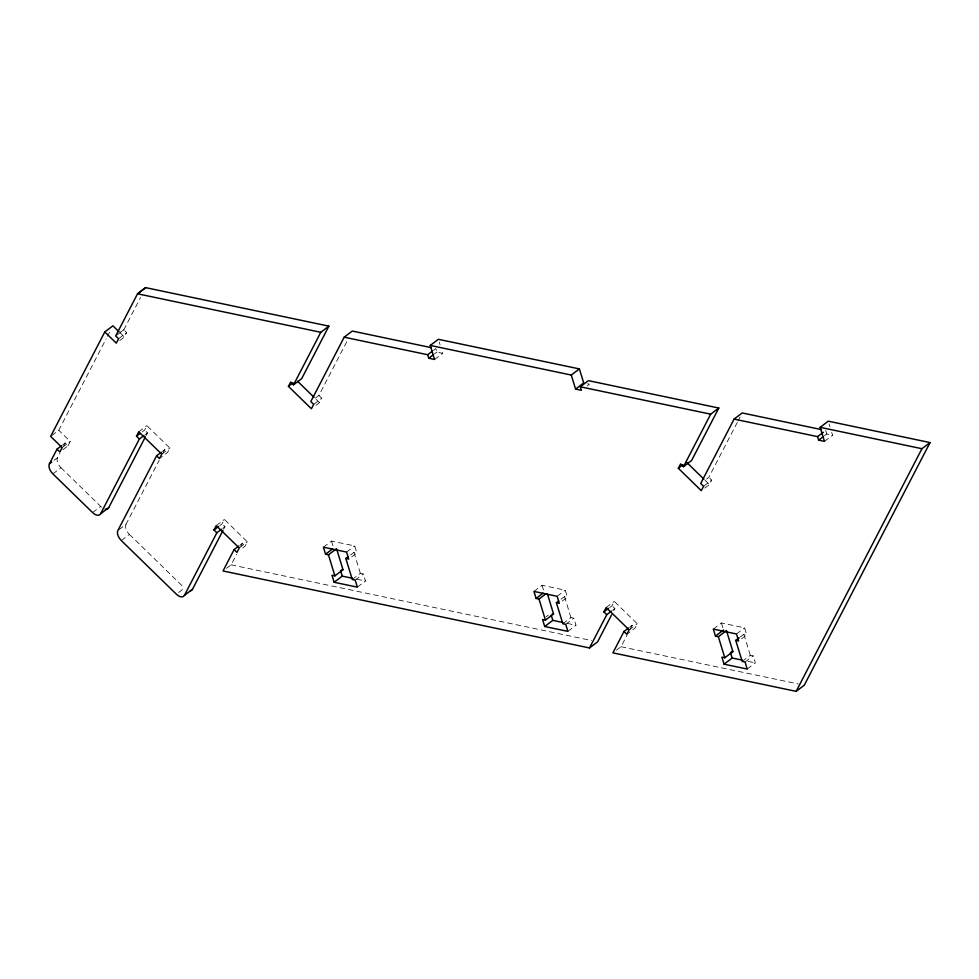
<?xml version="1.0" encoding="UTF-8"?>
<svg xmlns="http://www.w3.org/2000/svg" width="979" height="979" viewBox="0 0 979 979"><rect width="100%" height="100%" fill="white"/><g stroke="black" fill="none" stroke-linecap="round" stroke-linejoin="round"><path stroke-width="0.73" stroke-dasharray="4.89 3.67" d="M51.801 435.52L58.752 430.258L106.136 338.869M107.482 336.25L109.513 332.334M54.016 460.35L57.492 457.719L59.866 453.13M63.672 445.8L65.091 443.059L67.967 445.861L61.016 451.123M116.844 335.075L123.795 329.813L140.523 297.543M67.967 445.861L70.243 441.456L58.752 430.258M119.756 340.508L124.394 337.009L126.67 332.603L123.795 329.813M142.285 431.812L144.598 430.062L146.887 425.669L169.869 448.052L167.58 452.457L160.629 457.719M146.091 435.533L147.474 432.865L144.598 430.062M119.01 529.688L125.961 524.426L159.173 460.338M162.636 453.656L164.717 449.655L167.58 452.457M219.773 525.613L222.086 523.863L224.375 519.457L247.357 541.852L245.068 546.245L241.593 548.876M223.616 529.272L224.962 526.653L222.086 523.863M226.492 568.334L231.117 564.822L236.661 554.138M240.81 546.123L242.205 543.455L245.068 546.245M315.446 398.061L318.921 395.43L347.423 340.447M316.046 405.257L319.521 402.626L321.797 398.233L318.921 395.43M609.672 607.518L611.997 605.756L614.274 601.363L637.256 623.758L634.979 628.151L628.016 633.413M613.784 610.639L614.861 608.559L611.997 605.756M616.391 650.227L621.029 646.715L627.258 634.698M630.023 629.362L632.104 625.348L634.979 628.151M706.508 479.086L708.82 477.336L737.334 422.341M738.019 421.007L740.112 416.981M704.782 488.044L709.42 484.532L711.696 480.126L708.82 477.336M120.368 332.346L123.843 329.715M118.557 338.746L126.67 332.603M62.778 444.809L65.091 443.059M62.142 447.599L70.243 441.456M52.854 473.848L60.967 467.717A8.211 4.626 52.9 0 1 57.492 457.719M138.773 431.8L146.887 425.669M145.161 434.615L147.474 432.865M162.392 451.405L164.717 449.655M161.755 454.195L169.869 448.052M92.589 512.568L100.702 506.424A8.211 4.626 52.9 0 0 101.583 507.208M121.31 540.555L129.424 534.412A8.211 4.626 52.9 0 1 125.961 524.426M313.684 404.376L321.797 398.233M433.489 350.347L435.802 348.597L436.879 352.097L442.667 353.321L441.81 350.519M434.566 353.86L436.879 352.097M434.566 359.464L442.667 353.321M216.261 525.601L224.375 519.457M222.649 528.415L224.962 526.653M239.879 545.205L242.205 543.455M178.692 592.454L184.48 588.061A8.211 4.626 52.9 0 0 184.921 588.465M239.243 547.995L247.357 541.852M323.4 547.2L331.514 541.069L354.692 545.927L356.846 552.951L348.732 559.082M346.578 552.07L354.692 545.927M350.47 554.971L353.945 552.34L356.846 552.951M587.167 385.91L589.48 384.16L585.136 383.242M352.281 579.519L360.394 573.376L363.295 573.988L365.448 581L357.335 587.143M355.181 580.131L363.295 573.988M533.959 591.426L542.072 585.295L565.25 590.166L567.404 597.178L559.29 603.321M557.137 596.297L565.25 590.166M703.583 486.269L711.696 480.126M561.028 599.197L564.504 596.566L567.404 597.178M546.037 616.856L548.35 615.106M562.839 623.745L570.953 617.602L573.853 618.214L575.995 625.226L567.893 631.369M565.74 624.357L573.853 618.214M824.465 435.753L826.778 434.003L832.578 435.214L831.709 432.412M824.465 441.358L832.578 435.214M606.16 607.506L614.274 601.363M612.548 610.309L614.861 608.559M629.778 627.111L632.104 625.348M629.142 629.889L637.256 623.758M713.299 629.105L721.413 622.962L744.591 627.833L746.744 634.845L738.631 640.988M736.489 633.976L744.591 627.833M740.369 636.864L743.844 634.233L746.744 634.845M742.192 661.425L750.306 655.281L753.194 655.893L755.347 662.905L747.234 669.049M745.092 662.024L753.194 655.893M356.748 579.176L365.448 581M567.306 623.403L575.995 625.226M748.103 661.376L755.347 662.905M231.117 564.822L591.646 640.547M621.029 646.715L798.313 683.966M705.039 480.261L709.42 484.532M316.229 399.432L319.521 402.626M120.209 332.933L124.394 337.009M60.967 467.717L100.702 506.424M129.424 534.412L184.48 588.061M829.127 423.993L829.996 426.807M825.701 430.491L826.778 434.003M743.844 634.233L750.306 655.281M721.413 622.962L723.297 629.105M564.504 596.566L570.953 617.602M542.072 585.295L543.81 590.986M439.228 342.099L440.097 344.902M353.945 552.34L360.394 573.376M331.514 541.069L333.398 547.2"/><path stroke-width="1.47" d="M119.169 331.918L112.903 325.811L104.79 331.954L50.651 436.401L62.142 447.599L59.854 451.992L56.99 449.202L61.616 445.69M145.406 436.867L108.718 507.624L100.617 513.767A8.211 4.626 52.9 0 1 92.589 512.568L52.854 473.848A8.211 4.626 52.9 0 1 49.391 463.862L56.99 449.202M431.323 347.655L352.293 331.049L344.18 337.192L310.82 401.574L313.684 404.376L311.408 408.769L288.426 386.375L290.702 381.981L293.578 384.784L301.691 378.64L328.895 326.142L145.651 287.642L137.513 293.835L115.693 335.944L118.557 338.746L116.281 343.152L104.79 331.954M100.617 513.767L139.361 439.008L136.497 436.206L138.773 431.8L161.755 454.195L159.479 458.6L156.603 455.798L161.241 452.286M156.603 455.798L117.847 530.557A8.211 4.626 52.9 0 0 121.31 540.555L176.379 594.204A8.211 4.626 52.9 0 0 184.395 595.403L192.508 589.26L222.931 530.569M184.395 595.403L216.848 532.796L213.985 529.994L216.261 525.601L239.243 547.995L236.967 552.389L234.091 549.598L238.729 546.086M293.578 384.784L320.794 332.285L328.895 326.142M234.091 549.598L223.016 570.965L589.517 647.951L597.631 641.808L611.63 614.788M589.517 647.951L606.76 614.702L603.884 611.899L606.16 607.506L629.142 629.889L626.866 634.294L623.99 631.492L628.628 627.98M821.234 429.561L742.192 412.954L734.091 419.098L700.719 483.467L703.583 486.269L701.307 490.675L678.325 468.28L680.601 463.875L683.477 466.677L691.59 460.534L718.806 408.035L588.403 380.647L580.29 386.791L581.367 390.303L575.579 389.079L571.271 375.055L430.258 345.428L434.566 359.464L428.765 358.241L427.688 354.741L344.18 337.192M683.477 466.677L710.693 414.178L718.806 408.035M623.99 631.492L612.915 652.858L796.172 691.358L804.273 685.214L930.05 442.569L828.271 421.19L820.157 427.333L824.465 441.358L818.664 440.146L817.587 436.634L734.091 419.098M796.172 691.358L921.937 448.712L930.05 442.569M145.651 287.642L137.537 293.786L320.794 332.285M49.391 463.862L51.703 462.1M136.497 436.206L139.973 433.575M139.361 439.008L143.999 435.496M288.426 386.375L293.064 382.862M430.258 345.428L438.372 339.297L579.384 368.912L583.692 382.936L575.579 389.079M427.688 354.741L432.326 351.228M428.765 358.241L433.403 354.728M213.985 529.994L218.611 526.494M216.848 532.796L221.487 529.284M336.96 550.002L343.017 569.729L334.904 575.872L332.003 575.26L334.157 582.272L357.335 587.143L355.181 580.131L352.281 579.519L345.832 558.483L348.732 559.082L346.578 552.07L323.4 547.2L325.554 554.224L332.505 548.95M325.554 554.224L328.454 554.824L336.556 548.681M571.271 375.055L579.384 368.912M345.832 558.483L348.157 556.721M334.157 582.272L342.258 576.129L352.403 578.259M678.325 468.28L682.963 464.768M547.518 594.229L553.563 613.955L545.462 620.099L542.562 619.487L544.703 626.499L567.893 631.369L565.74 624.357L562.839 623.745L556.39 602.709L559.29 603.321L557.137 596.297L533.959 591.426L536.113 598.45L543.064 593.176M536.113 598.45L539.001 599.05L545.952 593.788M556.39 602.709L558.703 600.947M544.703 626.499L552.817 620.356L562.962 622.497M817.587 436.634L823.388 432.253M818.664 440.146L823.302 436.634M603.884 611.899L608.522 608.387M606.76 614.702L611.385 611.19M715.453 636.117L718.353 636.729L726.467 630.586L732.916 651.622L724.803 657.766L721.902 657.166L724.056 664.178L747.234 669.049L745.092 662.024L742.192 661.425L735.743 640.376L738.631 640.988L736.489 633.976L713.299 629.105L715.453 636.117L723.567 629.974M735.743 640.376L739.218 637.745M724.056 664.178L732.17 658.035L742.315 660.164M820.157 427.333L921.937 448.712M580.29 386.791L710.693 414.178M341.928 569.497L343.017 569.729M552.474 613.723L553.563 613.955M731.827 651.402L732.916 651.622M686.438 462.137L703.95 479.196M297.628 381.308L314.051 397.303M730.42 652.332L732.17 658.035M718.353 636.729L724.803 657.766M551.201 615.106L552.817 620.356M539.001 599.05L545.462 620.099M340.521 570.439L342.258 576.129M328.454 554.824L334.904 575.872M108.718 507.624A8.211 4.626 52.9 0 1 105.218 509.056M192.508 589.26A8.211 4.626 52.9 0 1 190.232 590.765"/></g></svg>
